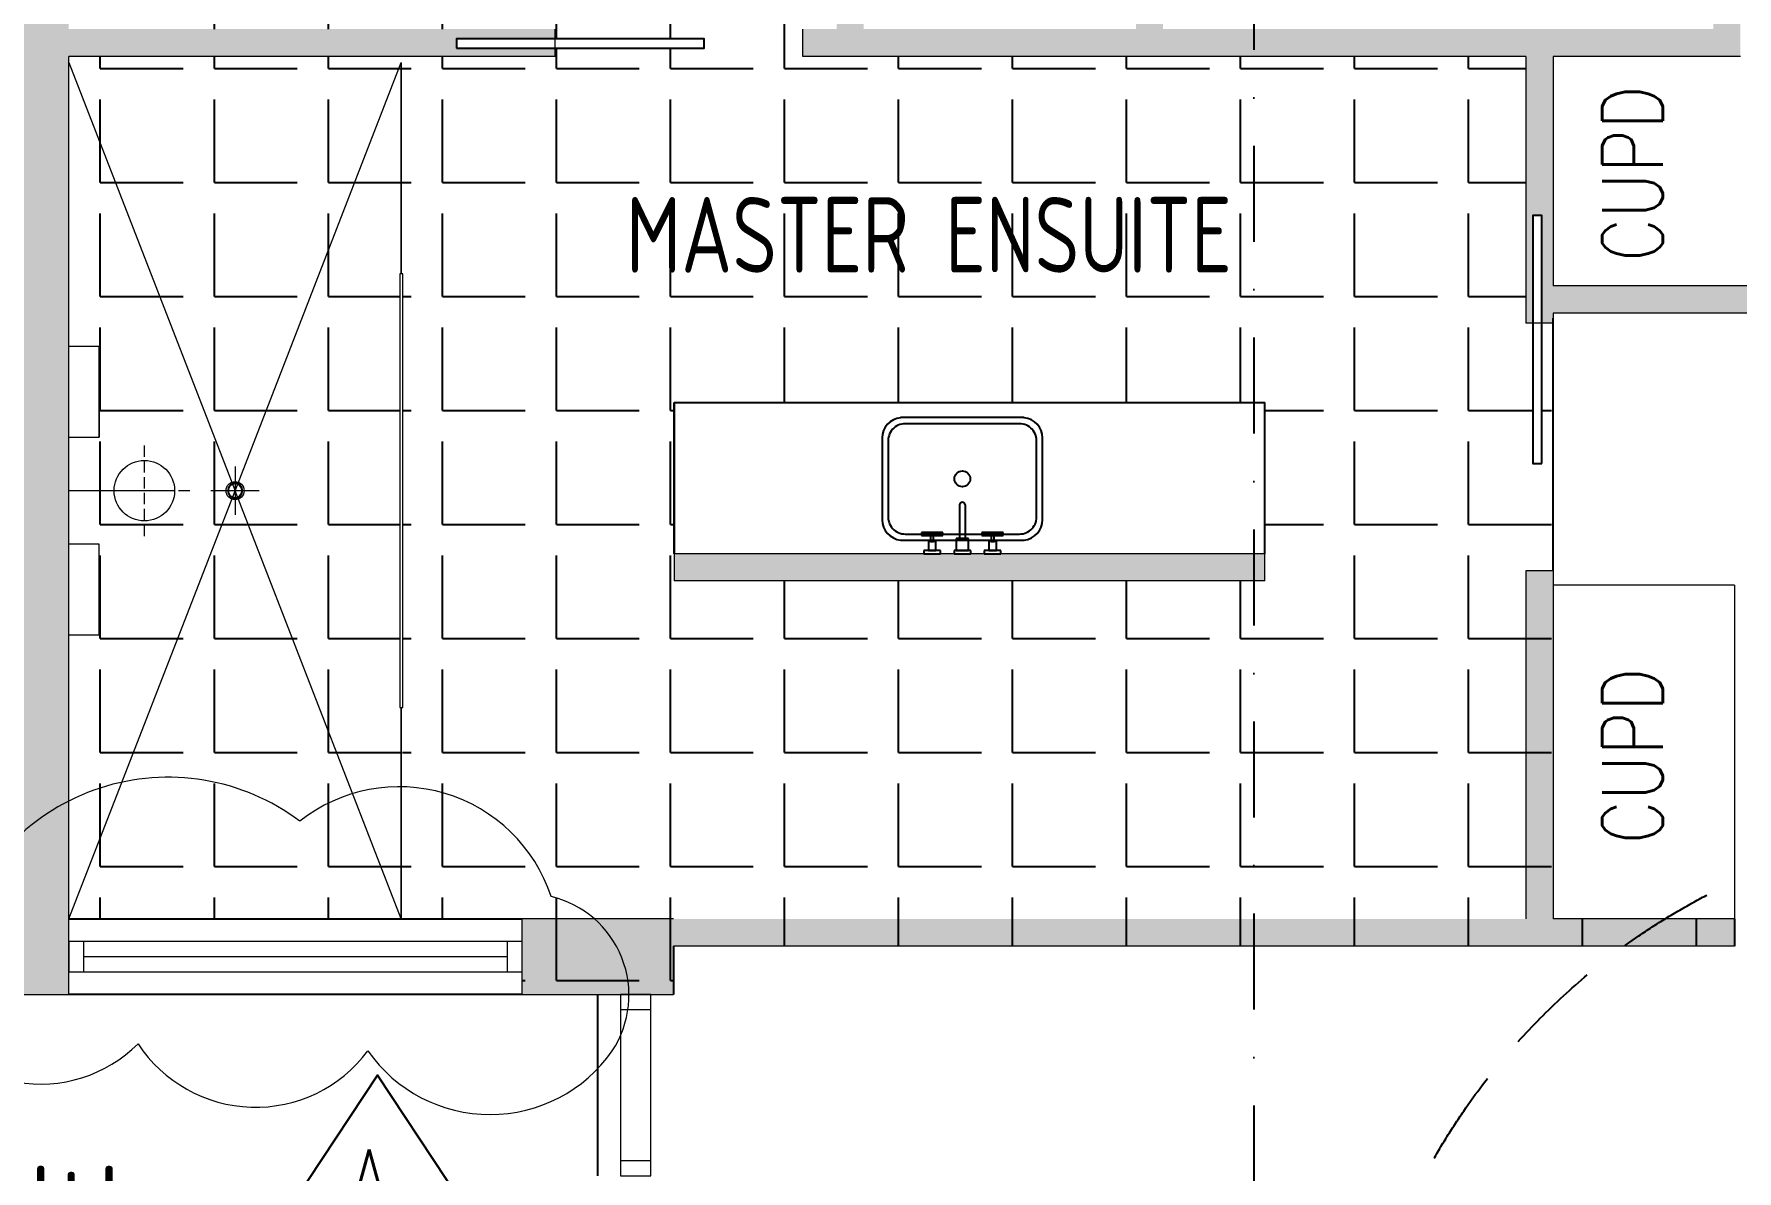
# Model space of a CAD drawing. Header units: millimetres. Extents: x -39027 to 364494, y -35256 to 94895.
# Drawn here: x 201200 to 206834, y -6288 to -2526 of the extents above; entities that cross this region are included whole.
import ezdxf

# ---------------------------------------------------------------- set-up
doc = ezdxf.new("R2010")
doc.units = ezdxf.units.MM
doc.header["$LTSCALE"] = 25
for name, pattern in [('BG_Dash 1_5mm', [2.1, 1.5, -0.6]), ('DASHDOT', [25.4, 12.7, -6.35, 0, -6.35]), ('HIDDEN', [9.525, 6.35, -3.175])]:
    doc.linetypes.add(name, pattern=pattern)
for name, color, linetype, lineweight in [('A-AREA-IDEN', 2, 'Continuous', 5), ('A-FLOR', 1, 'Continuous', 5), ('A-GENM', 13, 'Continuous', 5), ('A-GLAZ', 3, 'Continuous', 5), ('G-ANNO-TEXT', 231, 'Continuous', 5), ('P-SANR-FIXT', 6, 'Continuous', 5), ('P-SANR-FIXT-HDLN', 131, 'BG_Dash 1_5mm', 5), ('REVISION CLOUD', 132, 'Continuous', 5)]:
    doc.layers.add(name, color=color, linetype=linetype, lineweight=lineweight)
for name, color, linetype in [('dla-txt-d-25', 3, 'Continuous'), ('dla-txt-n-35', 2, 'Continuous'), ('Door-25', 3, 'Continuous'), ('Hatch-35', 2, 'Continuous'), ('Joinery-25', 130, 'Continuous'), ('Land-25', 3, 'Continuous'), ('Symbol-5', 1, 'Continuous'), ('Tile-18', 251, 'Continuous'), ('Wall-18', 11, 'Continuous'), ('Wall-35', 2, 'Continuous'), ('WIN-18', 251, 'Continuous')]:
    doc.layers.add(name, color=color, linetype=linetype)
doc.styles.add('DLA-NOTES', font='romans.shx', dxfattribs={"width": 0.8})
doc.styles.add('ISOCPEUR_1', font='isocpeur.ttf', dxfattribs={"width": 0.75, "height": 700})
pattern_1 = [(0, (0, 0), (0, 377.19), [274.32, -102.87]), (90, (0, 0), (-377.19, 2e-14), [274.32, -102.87])]

# ---------------------------------------------------------------- blocks, each defined once
blk = doc.blocks.new('PLUMB_Shower_Base with Setdown _ Waste - SHOWER WASTE-2295753-PROPOSED GROUND FLOOR PLAN')
at = {"layer": 'P-SANR-FIXT'}
for p, q in [((-227.5, 1097.1), (322.5, -320)), ((322.5, -320), (872.5, 1097.1)), ((872.5, 1097.1), (872.5, 397.1)), ((872.5, 397.1), (872.5, 1097.1)), ((322.5, -240), (322.5, -400)), ((322.5, -245), (322.5, -395)), ((-227.5, -1737.1), (322.5, -320)), ((402.5, -320), (242.5, -320)), ((397.5, -320), (247.5, -320)), ((872.5, -1737.1), (322.5, -320)), ((872.5, -1037.1), (872.5, -1737.1)), ((872.5, -1737.1), (872.5, -1037.1))]:
    blk.add_line(p, q, dxfattribs=at)
blk.add_circle((322.5, -320), 30, dxfattribs=at)
for start, end in [(360, 180), (180, 360)]:
    blk.add_arc((322.5, -320), 25, start, end, dxfattribs=at)
blk = doc.blocks.new('GENR_ACC_Shower Screen_Fixed - no door - 2900 high - NO DOOR-2475157-PROPOSED GROUND FLOOR PLAN')
at = {"layer": 'A-GENM', "lineweight": 15}
for p, q in [((1434.2, 5), (0, 5)), ((0, 5), (0, -5)), ((1434.2, -5), (1434.2, 5)), ((0, -5), (1434.2, -5))]:
    blk.add_line(p, q, dxfattribs=at)
blk = doc.blocks.new('WINDOW_shugg_1 panel_top hung - 2350x600-2509871-PROPOSED GROUND FLOOR PLAN')
at = {"layer": 'A-GLAZ'}
for p, q in [((-300, 50), (-300, -50)), ((-250, 50), (-300, 50)), ((-250, -50), (-250, 50)), ((300, 50), (250, 50)), ((250, 50), (250, -50)), ((300, -50), (300, 50)), ((-300, -50), (-250, -50)), ((250, -50), (300, -50))]:
    blk.add_line(p, q, dxfattribs=at)
at = {"layer": 'A-GLAZ', "lineweight": 5}
for p, q in [((250, 50), (-250, 50)), ((-250, -50), (250, -50))]:
    blk.add_line(p, q, dxfattribs=at)
blk = doc.blocks.new('PLUMB_TAP_Shower Rose TYPE A - PLUMB_TAP_Shower Rose TYPE A-1840200-PROPOSED GROUND FLOOR PLAN')
at = {"layer": 'P-SANR-FIXT'}
blk.add_line((0, -350), (0, 0), dxfattribs=at)
blk.add_circle((0, -250), 100, dxfattribs=at)
at = {"layer": 'P-SANR-FIXT-HDLN'}
for p, q in [((-125, 0), (125, 0)), ((0, -400), (0, -100)), ((-150, -250), (150, -250))]:
    blk.add_line(p, q, dxfattribs=at)
blk = doc.blocks.new('GENR_ACC_Shower Shelf - 300 W-2449108-PROPOSED GROUND FLOOR PLAN')
at = {"layer": 'A-GENM'}
for p, q in [((125, 225), (425, 225)), ((125, 225), (125, 125)), ((425, 225), (125, 225)), ((425, 125), (425, 225))]:
    blk.add_line(p, q, dxfattribs=at)
blk = doc.blocks.new('GENR_ACC_Shower Shelf - 300 W-2449109-PROPOSED GROUND FLOOR PLAN')
at = {"layer": 'A-GENM'}
for p, q in [((125, -125), (125, -225)), ((425, -225), (425, -125)), ((125, -225), (425, -225)), ((125, -225), (425, -225))]:
    blk.add_line(p, q, dxfattribs=at)
blk = doc.blocks.new('820-door-cavity')
at = {"layer": 'Door-25'}
blk.add_lwpolyline([(-820, -30), (0, -30), (0, 0), (-820, 0)], close=True, dxfattribs=at)
blk = doc.blocks.new('Revision-Num')
at = {"layer": 'Symbol-5'}
blk.add_lwpolyline([(460.9, -697.7), (0, 0), (-460.9, -697.7)], close=True, dxfattribs=at)
at = {"layer": 'dla-txt-n-35', "style": 'DLA-NOTES', "width": 0.8}
blk.add_text('A', height=350, dxfattribs=at).set_placement((-135.6, -596.1))

msp = doc.modelspace()

# ---------------------------------------------------------------- hatches: boundary and pattern name
at = {"layer": 'Hatch-35'}
h = msp.add_hatch(color=256, dxfattribs=at)
h.dxf.hatch_style = 1
h.paths.add_polyline_path([(201315.5, -2600.1), (202924, -2600.1), (202924, -2572.6), (202597.8, -2572.6), (202597.8, -2542.6), (202924, -2542.6), (202924, -2510.1), (201315.5, -2510.1), (201315.5, -1510.1), (203855.5, -1510.1), (203855.5, -2510.1), (203744, -2510.1), (203744, -2600.1), (205235.5, -2600.1), (205235.5, -2510.1), (204935.5, -2510.1), (204935.5, -2427.5), (204845.5, -2427.5), (204845.5, -2510.1), (203945.5, -2510.1), (203945.5, 470.3), (204093.1, 470.3), (204093.1, 560.3), (203945.5, 560.3), (203945.5, 990.3), (203194.8, 990.3), (203194.8, 900.3), (203855.5, 900.3), (203855.5, 900.3), (203855.5, -379.6), (203855.5, -822.7), (203864.4, -822.7), (203864.4, -1166.7), (203855.5, -1420.1), (201315.5, -1420.1), (201315.5, 900.3), (202374.8, 900.3), (202374.8, 933.9), (201944.1, 933.9), (201944.1, 963.9), (202374.8, 963.9), (202374.8, 990.3), (201315.5, 990.3), (201315.5, 4439.9), (202365.5, 4439.9), (202365.5, 4689.9), (201065.5, 4689.9), (201065.5, -5704.3), (201315.5, -5704.3)])
h = msp.add_hatch(color=256, dxfattribs=at)
h.dxf.hatch_style = 1
h.paths.add_polyline_path([(206845.5, -800.1), (205235.5, -800.1), (205235.5, -890.1), (206755.5, -890.1), (206755.5, -2510.1), (206255.5, -2510.1), (205235.5, -2510.1), (205235.5, -2600.1), (206135.5, -2600.1), (206135.5, -3482.4), (206158.6, -3482.4), (206158.6, -3126.8), (206188.6, -3126.8), (206188.6, -3482.4), (206225.5, -3482.4), (206225.5, -3466.1), (206225.5, -3449.7), (207590.5, -3449.7), (207590.5, -3432.2), (206890.5, -3432.2), (206890.5, -3397.2), (207590.5, -3397.2), (207590.5, -3359.7), (206225.5, -3359.7), (206225.5, -2600.1), (206845.5, -2600.1)])
h.paths.add_polyline_path([(205235.5, -800.1), (204845.5, -800.1), (204845.5, -1707.5), (204873.8, -1707.5), (204873.8, -1404), (204903.8, -1404), (204903.8, -1707.5), (204935.5, -1707.5), (204935.5, -890.1), (205235.5, -890.1)])
h = msp.add_hatch(color=256, dxfattribs=at)
h.dxf.hatch_style = 1
h.paths.add_polyline_path([(205235.5, -4245.6), (203318.4, -4245.6), (203318.4, -4335.6), (205235.5, -4335.6)])
h = msp.add_hatch(color=256, dxfattribs=at)
h.dxf.hatch_style = 1
h.paths.add_polyline_path([(205272.6, -4245.6), (205235.5, -4245.6), (205235.5, -4335.6), (205272.6, -4335.6)])
h = msp.add_hatch(color=256, dxfattribs=at)
h.dxf.hatch_style = 1
h.paths.add_polyline_path([(203315.5, -5544.3), (206825.5, -5544.3), (206825.5, -5454.3), (206225.5, -5454.3), (206225.5, -4302.4), (206135.5, -4302.4), (206135.5, -5454.3), (203315.5, -5454.3), (202815.5, -5454.3), (202815.5, -5704.3), (203315.5, -5704.3)])
at = {"layer": 'Tile-18'}
h = msp.add_hatch(dxfattribs=at)
h.set_pattern_fill('ANGLE', color=256, scale=54)
h.set_pattern_definition(pattern_1)
h.paths.add_polyline_path([(203855.5, 900.3), (203194.8, 900.3), (203194.8, 990.3), (202374.8, 990.3), (202374.8, 963.9), (202764.1, 963.9), (202764.1, 933.9), (202374.8, 933.9), (202374.8, 900.3), (202315.5, 900.3), (202315.5, 200.3), (202320.5, 200.3), (202320.5, -1400.1), (202310.5, -1400.1), (202310.5, -1388.6), (201827.4, -277.4, -0.207954), (201803.5, -277.4), (201315.5, -1400.1), (201315.5, -1420.1), (202575.5, -1420.1), (202575.5, -920.1), (203855.5, -920.1)], flags=17)
h.paths.add_polyline_path([(201715.5, -1150.1), (201815.5, -1150.1), (201815.5, -1050.1, 0.414214)], flags=0)
h.paths.add_polyline_path([(203415.6, 653.9), (203655.1, 653.9, -0.414214), (203670.1, 638.9), (203670.1, 630.3), (203672.2, 594.4), (203686.4, 593.2, -0.389747), (203700.1, 578.3), (203700.1, 555.5, -0.389747), (203686.4, 540.6), (203686.4, 540.6), (203670.1, 539.2), (203670.1, 413.6), (203686.4, 412.2, -0.389747), (203700.1, 397.3), (203700.1, 374.5, -0.389747), (203686.4, 359.6), (203686.4, 359.6), (203672.2, 358.4), (203670.1, 322.5), (203670.1, 313.9, -0.414214), (203655.1, 298.9), (203417.7, 298.9, -1.005414)], flags=0)
h.paths.add_polyline_path([(203673.1, 398.5), (203670.1, 398.5), (203670.1, 399.6), (203673.1, 399.6), (203673.1, 409), (203670.1, 409), (203670.1, 413.4), (203673.1, 413.4), (203673.1, 399.6)], flags=0)
h.paths.add_polyline_path([(203669.9, 543, -0.619706), (203673.1, 541.4), (203673.1, 543)], flags=0)
h.paths.add_polyline_path([(203673.1, 554.3), (203670.1, 554.3), (203670.1, 553.2), (203673.1, 553.2)], flags=0)
h.paths.add_polyline_path([(202310.5, 200.3), (202315.5, 200.3), (202315.5, 900.3), (202165.5, 900.3), (202165.5, 825.3), (201415.5, 825.3), (201415.5, 900.3), (201315.5, 900.3), (201315.5, -1420.1), (202575.5, -1420.1), (202575.5, -920.1), (203855.5, -920.1), (203855.5, 900.3), (203194.8, 900.3), (203194.8, 990.3), (202374.8, 990.3), (202374.8, 963.9), (202764.1, 963.9), (202764.1, 933.9), (202374.8, 933.9), (202374.8, 900.3), (202315.5, 900.3), (202315.5, 200.3), (202320.5, 200.3), (202320.5, -1400.1), (202310.5, -1400.1)], flags=17)
h.paths.add_polyline_path([(201845.5, -249.9, -1), (201785.5, -249.9, -1)], flags=0)
h.paths.add_polyline_path([(201815.5, -227.4, 0.41426), (201793, -249.9), (201815.5, -249.9)], flags=0)
h.paths.add_polyline_path([(201815.5, -274.9, 0.414214), (201840.5, -249.9), (201838, -249.9, -0.414168), (201815.5, -272.4)], flags=0)
h.paths.add_polyline_path([(203855.5, -1510.1), (201515.5, -1510.1), (201515.5, -2510.1), (201905.5, -2510.1), (201905.5, -2435.1), (201755.5, -2435.1), (201755.5, -2415.1), (201925.5, -2415.1), (201925.5, -2510.1), (202924, -2510.1), (202924, -2542.6), (203417.8, -2542.6), (203417.8, -2572.6), (202924, -2572.6), (202924, -2600.1), (201315.5, -2600.1), (201315.5, -2620.1), (201854.6, -4009.2, -0.187255), (201876.3, -4009.2), (202415.5, -2620.1), (202415.5, -3320.1), (202420.5, -3320.1), (202420.5, -4754.3), (202415.5, -5454.3), (202815.5, -5454.3), (203286.3, -5454.3), (203286.3, -4954.3), (206135.5, -4954.3), (206135.5, -4302.4), (206225.5, -4302.4), (206225.5, -3482.4), (206188.6, -3482.4), (206188.6, -3946.8), (206158.6, -3946.8), (206158.6, -3482.4), (206135.5, -3482.4), (206135.5, -2600.1), (203744, -2600.1), (203744, -2510.1), (203855.5, -2510.1)], flags=17)
h.paths.add_polyline_path([(201948.1, -2187.6), (201708.5, -2187.6, -0.414214), (201693.5, -2172.6), (201693.5, -2164), (201691.4, -2128.1), (201677.3, -2126.9, -0.389747), (201663.5, -2112), (201663.5, -2089.3, -0.389747), (201677.3, -2074.3), (201677.3, -2074.3), (201693.5, -2072.9), (201693.5, -1947.3), (201677.3, -1945.9, -0.389747), (201663.5, -1931), (201663.5, -1908.3, -0.389747), (201677.3, -1893.3), (201677.3, -1893.3), (201691.4, -1892.1), (201693.5, -1856.3), (201693.5, -1847.6, -0.414214), (201708.5, -1832.6), (201945.9, -1832.6, -1.005414)], flags=0)
h.paths.add_polyline_path([(201690.5, -2076.7), (201693.7, -2076.7, -0.619706), (201690.5, -2075.1)], flags=0)
h.paths.add_polyline_path([(201690.5, -2088), (201693.5, -2088), (201693.5, -2086.9), (201690.5, -2086.9)], flags=0)
h.paths.add_polyline_path([(201693.5, -1947.1), (201690.5, -1947.1), (201690.5, -1933.3), (201690.5, -1932.2), (201693.5, -1932.2), (201693.5, -1933.3), (201690.5, -1933.3), (201690.5, -1942.7), (201693.5, -1942.7)], flags=0)
h.paths.add_polyline_path([(202410.5, -3320.1), (202420.5, -3320.1), (202420.5, -4754.3), (202415.5, -5454.3), (202815.5, -5454.3), (203286.3, -5454.3), (203286.3, -4954.3), (206135.5, -4954.3), (206135.5, -4302.4), (206225.5, -4302.4), (206225.5, -3482.4), (206188.6, -3482.4), (206188.6, -3946.8), (206158.6, -3946.8), (206158.6, -3482.4), (206135.5, -3482.4), (206135.5, -2600.1), (203744, -2600.1), (203744, -2510.1), (203855.5, -2510.1), (203855.5, -1510.1), (201515.5, -1510.1), (201515.5, -2510.1), (201905.5, -2510.1), (201905.5, -2435.1), (201755.5, -2435.1), (201755.5, -2415.1), (201925.5, -2415.1), (201925.5, -2510.1), (202924, -2510.1), (202924, -2542.6), (203417.8, -2542.6), (203417.8, -2572.6), (202924, -2572.6), (202924, -2600.1), (201315.5, -2600.1), (201315.5, -3560.1), (201415.5, -3560.1), (201415.5, -3860.1), (201315.5, -3860.1), (201315.5, -4037.2), (201465.5, -4037.2, -1), (201665.5, -4037.2, -1), (201465.5, -4037.2), (201415.5, -4037.2), (201315.5, -4037.2), (201315.5, -4214.3), (201415.5, -4214.3), (201415.5, -4514.3), (201315.5, -4514.3), (201315.5, -5454.3), (202415.5, -5454.3), (202415.5, -4754.3), (202410.5, -4754.3)], flags=17)
h.paths.add_polyline_path([(201895.5, -4037.2, -1), (201835.5, -4037.2, -1)], flags=0)
h.paths.add_polyline_path([(201865.5, -4014.7, 0.41426), (201843, -4037.2), (201865.5, -4037.2)], flags=0)
h.paths.add_polyline_path([(201865.5, -4062.2, 0.414214), (201890.5, -4037.2), (201888, -4037.2, -0.414168), (201865.5, -4059.7)], flags=0)
h.paths.add_polyline_path([(202583.4, -459.5), (203627.2, -459.5), (203627.2, 140.5), (202583.4, 140.5)], flags=8)
h.paths.add_polyline_path([(202876.1, -2262.6), (203338.6, -2262.6), (203338.6, -1662.6), (202876.1, -1662.6)], flags=8)
h.paths.add_polyline_path([(203123.3, -4065.8), (205198.3, -4065.8), (205198.3, -3465.8), (203123.3, -3465.8)], flags=8)
h = msp.add_hatch(dxfattribs=at)
h.set_pattern_fill('ANGLE', color=256, scale=54)
h.set_pattern_definition(pattern_1)
h.paths.add_polyline_path([(202415.5, -2620.1), (202415.5, -3320.1), (202420.5, -3320.1), (202420.5, -4754.3), (202415.5, -5454.3), (202815.5, -5454.3), (202815.5, -5704.3), (203315.5, -5704.3), (203315.5, -5544.3), (205235.5, -5544.3), (205235.5, -4335.6), (203318.4, -4335.6), (203318.4, -4245.6), (203318.4, -3745.6), (205235.5, -3745.6), (205235.5, -2600.1), (203744, -2600.1), (203744, -2510.1), (203855.5, -2510.1), (203855.5, -1510.1), (201515.5, -1510.1), (201515.5, -2510.1), (201905.5, -2510.1), (201905.5, -2435.1), (201755.5, -2435.1), (201755.5, -2415.1), (201925.5, -2415.1), (201925.5, -2510.1), (202924, -2510.1), (202924, -2542.6), (203417.8, -2542.6), (203417.8, -2572.6), (202924, -2572.6), (202924, -2600.1), (201315.5, -2600.1), (201315.5, -2620.1), (201854.6, -4009.2, -0.187255), (201876.3, -4009.2)])
h.paths.add_polyline_path([(201948.1, -2187.6), (201708.5, -2187.6, -0.414214), (201693.5, -2172.6), (201693.5, -2164), (201691.4, -2128.1), (201677.3, -2126.9, -0.389747), (201663.5, -2112), (201663.5, -2089.3, -0.389747), (201677.3, -2074.3), (201677.3, -2074.3), (201693.5, -2072.9), (201693.5, -1947.3), (201677.3, -1945.9, -0.389747), (201663.5, -1931), (201663.5, -1908.3, -0.389747), (201677.3, -1893.3), (201677.3, -1893.3), (201691.4, -1892.1), (201693.5, -1856.3), (201693.5, -1847.6, -0.414214), (201708.5, -1832.6), (201950, -1832.6, -0.994032)], flags=16)
h.paths.add_polyline_path([(201690.5, -2077.5), (201693.5, -2077.5), (201693.5, -2076.7), (201690.5, -2076.7)], flags=0)
h.paths.add_polyline_path([(201690.5, -2088), (201693.5, -2088), (201693.5, -2086.9), (201690.5, -2086.9)], flags=0)
h.paths.add_polyline_path([(201690.5, -1943.5), (201690.5, -1933.3), (201690.5, -1932.2), (201693.5, -1932.2), (201693.5, -1933.3), (201690.5, -1933.3), (201690.5, -1942.7), (201693.5, -1942.7), (201693.5, -1943.5), (201690.5, -1943.5), (201690.5, -1947.1), (201692.5, -1947.1, -0.414214), (201690.5, -1945.1)], flags=0)
h.paths.add_polyline_path([(202876.1, -2262.6), (203338.6, -2262.6), (203338.6, -1662.6), (202876.1, -1662.6)], flags=24)
h.paths.add_polyline_path([(203123.3, -3478.1), (205198.3, -3478.1), (205198.3, -2878.1), (203123.3, -2878.1)], flags=24)
h = msp.add_hatch(dxfattribs=at)
h.set_pattern_fill('ANGLE', color=256, scale=54)
h.set_pattern_definition(pattern_1)
h.paths.add_polyline_path([(206158.6, -3482.4), (206135.5, -3482.4), (206135.5, -2600.1), (205235.5, -2600.1), (205235.5, -3745.6), (205272.6, -3745.6), (205272.6, -4245.6), (205272.6, -4335.6), (205235.5, -4335.6), (205235.5, -5544.3), (206825.5, -5544.3), (206825.5, -5454.3), (206225.5, -5454.3), (206225.5, -4302.4), (206225.5, -3482.4), (206188.6, -3482.4), (206188.6, -3946.8), (206158.6, -3946.8)])

# ---------------------------------------------------------------- linework, layer by layer
at = {"layer": 'A-FLOR'}
for start, end in [(90, 270), (270, 90)]:
    msp.add_arc((201865.5, -4037.2), 22.5, start, end, dxfattribs=at)
at = {"layer": 'A-GLAZ'}
for p, q in [((201315.5, -5529.3), (201315.5, -5629.3)), ((201365.5, -5529.3), (201315.5, -5529.3)), ((201365.5, -5629.3), (201365.5, -5529.3)), ((202815.5, -5529.3), (202765.5, -5529.3)), ((202765.5, -5529.3), (202765.5, -5629.3)), ((202815.5, -5629.3), (202815.5, -5529.3)), ((201315.5, -5629.3), (201365.5, -5629.3)), ((202765.5, -5629.3), (202815.5, -5629.3))]:
    msp.add_line(p, q, dxfattribs=at)
at = {"layer": 'A-GLAZ', "lineweight": 5}
for p, q in [((202765.5, -5529.3), (201365.5, -5529.3)), ((202765.5, -5579.3), (201365.5, -5579.3)), ((201365.5, -5629.3), (202765.5, -5629.3))]:
    msp.add_line(p, q, dxfattribs=at)
at = {"layer": 'Joinery-25'}
for p, q in [((203318.4, -3745.6), (203318.4, -4245.6)), ((203318.4, -4245.6), (203318.4, -3745.6)), ((203318.4, -3745.6), (205272.6, -3745.6)), ((205272.6, -4245.6), (205272.6, -3745.6)), ((204475.7, -3795.6), (204067.2, -3795.6)), ((204460.4, -3815.6), (204082.5, -3815.6)), ((204006.5, -3862.7), (204006.5, -4133.6)), ((204026.5, -3877.6), (204026.5, -4118.7)), ((204516.5, -4118.7), (204516.5, -3877.6)), ((204536.5, -4133.6), (204536.5, -3862.7)), ((204261.8, -4083.1), (204261.5, -4085.6)), ((204261.5, -4085.6), (204261.5, -4195.6)), ((204262.8, -4080.6), (204261.8, -4083.1)), ((204264.4, -4078.6), (204262.8, -4080.6)), ((204266.5, -4077), (204264.4, -4078.6)), ((204268.9, -4076), (204266.5, -4077)), ((204271.5, -4075.6), (204268.9, -4076)), ((204274, -4076), (204271.5, -4075.6)), ((204276.5, -4077), (204274, -4076)), ((204278.5, -4078.6), (204276.5, -4077)), ((204280.1, -4080.6), (204278.5, -4078.6)), ((204281.1, -4083.1), (204280.1, -4080.6)), ((204281.5, -4085.6), (204281.1, -4083.1)), ((204281.5, -4195.6), (204281.5, -4085.6)), ((204067.2, -4200.6), (204475.7, -4200.6)), ((204082.5, -4180.6), (204460.4, -4180.6)), ((204171.5, -4175.6), (204136.4, -4175.6)), ((204136.4, -4175.6), (204136.4, -4175.7)), ((204136.4, -4175.7), (204136.4, -4175.9)), ((204136.4, -4175.9), (204136.4, -4176.3)), ((204136.4, -4176.3), (204136.4, -4176.8)), ((204136.4, -4176.8), (204136.4, -4177.4)), ((204136.4, -4177.4), (204136.4, -4178.1)), ((204136.4, -4178.1), (204136.4, -4178.9)), ((204136.4, -4178.9), (204136.4, -4179.8)), ((204136.4, -4179.8), (204136.4, -4180.6)), ((204136.4, -4180.6), (204136.4, -4181.5)), ((204136.4, -4181.5), (204136.4, -4182.4)), ((204136.4, -4182.4), (204136.4, -4183.1)), ((204136.4, -4183.1), (204136.4, -4183.9)), ((204136.4, -4183.9), (204136.4, -4184.5)), ((204136.4, -4184.5), (204136.4, -4185)), ((204136.4, -4185), (204136.4, -4185.3)), ((204136.4, -4185.3), (204136.4, -4185.6)), ((204136.4, -4185.6), (204136.4, -4185.6)), ((204136.4, -4185.6), (204166.5, -4185.6)), ((204159.1, -4205.6), (204159, -4205.6)), ((204159, -4205.6), (204159, -4235.6)), ((204159.7, -4205.6), (204159.1, -4205.6)), ((204160.6, -4205.6), (204159.7, -4205.6)), ((204161.9, -4205.6), (204160.6, -4205.6)), ((204163.4, -4205.6), (204161.9, -4205.6)), ((204165.2, -4205.6), (204163.4, -4205.6)), ((204167.2, -4205.6), (204165.2, -4205.6)), ((204166.8, -4178.9), (204166.5, -4179.8)), ((204166.5, -4179.8), (204166.8, -4178.9)), ((204166.5, -4179.8), (204166.5, -4180.6)), ((204166.5, -4180.6), (204166.5, -4179.8)), ((204166.5, -4180.6), (204166.5, -4181.5)), ((204166.5, -4181.5), (204166.5, -4180.6)), ((204166.5, -4181.5), (204166.8, -4182.4)), ((204166.8, -4182.4), (204166.5, -4181.5)), ((204166.5, -4185.6), (204167.9, -4184.2)), ((204167.9, -4184.2), (204166.5, -4185.6)), ((204166.5, -4185.6), (204166.5, -4205.6)), ((204166.5, -4205.6), (204167.2, -4205.6)), ((204167.1, -4178.1), (204166.8, -4178.9)), ((204166.8, -4178.9), (204167.1, -4178.1)), ((204166.8, -4182.4), (204167.1, -4183.1)), ((204167.1, -4183.1), (204166.8, -4182.4)), ((204167.6, -4177.4), (204167.1, -4178.1)), ((204167.1, -4178.1), (204167.6, -4177.4)), ((204167.1, -4183.1), (204167.6, -4183.9)), ((204167.6, -4183.9), (204167.1, -4183.1)), ((204169.3, -4205.6), (204167.2, -4205.6)), ((204167.2, -4205.6), (204169.3, -4205.6)), ((204168.2, -4176.8), (204167.6, -4177.4)), ((204167.6, -4177.4), (204168.2, -4176.8)), ((204167.6, -4183.9), (204168.2, -4184.5)), ((204167.9, -4184.2), (204167.6, -4183.9)), ((204168.2, -4184.5), (204167.9, -4184.2)), ((204169, -4176.3), (204168.2, -4176.8)), ((204168.2, -4176.8), (204169, -4176.3)), ((204168.2, -4184.5), (204169, -4185)), ((204169, -4185), (204168.2, -4184.5)), ((204169.7, -4175.9), (204169, -4176.3)), ((204169, -4176.3), (204169.7, -4175.9)), ((204169, -4185), (204169.7, -4185.3)), ((204169.7, -4185.3), (204169, -4185)), ((204171.5, -4205.6), (204169.3, -4205.6)), ((204169.3, -4205.6), (204171.5, -4205.6)), ((204170.6, -4175.7), (204169.7, -4175.9)), ((204169.7, -4175.9), (204170.6, -4175.7)), ((204169.7, -4185.3), (204170.6, -4185.6)), ((204170.6, -4185.6), (204169.7, -4185.3)), ((204171.5, -4175.6), (204170.6, -4175.7)), ((204170.6, -4175.7), (204171.5, -4175.6)), ((204170.6, -4185.6), (204171.5, -4185.6)), ((204171.5, -4185.6), (204170.6, -4185.6)), ((204172.3, -4175.7), (204171.5, -4175.6)), ((204206.4, -4175.6), (204171.5, -4175.6)), ((204171.5, -4175.6), (204172.3, -4175.7)), ((204171.5, -4185.6), (204172.3, -4185.6)), ((204172.3, -4185.6), (204171.5, -4185.6)), ((204173.6, -4205.6), (204171.5, -4205.6)), ((204171.5, -4205.6), (204173.6, -4205.6)), ((204173.2, -4175.9), (204172.3, -4175.7)), ((204172.3, -4175.7), (204173.2, -4175.9)), ((204172.3, -4185.6), (204173.2, -4185.3)), ((204173.2, -4185.3), (204172.3, -4185.6)), ((204174, -4176.3), (204173.2, -4175.9)), ((204173.2, -4175.9), (204174, -4176.3)), ((204173.2, -4185.3), (204174, -4185)), ((204174, -4185), (204173.2, -4185.3)), ((204175.7, -4205.6), (204173.6, -4205.6)), ((204173.6, -4205.6), (204175.7, -4205.6)), ((204174.7, -4176.8), (204174, -4176.3)), ((204174, -4176.3), (204174.7, -4176.8)), ((204174, -4185), (204174.7, -4184.5)), ((204174.7, -4184.5), (204174, -4185)), ((204175.3, -4177.4), (204174.7, -4176.8)), ((204174.7, -4176.8), (204175.3, -4177.4)), ((204174.7, -4184.5), (204175.3, -4183.9)), ((204175, -4184.2), (204174.7, -4184.5)), ((204175.3, -4183.9), (204175, -4184.2)), ((204175, -4184.2), (204176.5, -4185.6)), ((204176.5, -4185.6), (204175, -4184.2)), ((204175.8, -4178.1), (204175.3, -4177.4)), ((204175.3, -4177.4), (204175.8, -4178.1)), ((204175.3, -4183.9), (204175.8, -4183.1)), ((204175.8, -4183.1), (204175.3, -4183.9)), ((204177.7, -4205.6), (204175.7, -4205.6)), ((204175.7, -4205.6), (204176.5, -4205.6)), ((204176.2, -4178.9), (204175.8, -4178.1)), ((204175.8, -4178.1), (204176.2, -4178.9)), ((204175.8, -4183.1), (204176.2, -4182.4)), ((204176.2, -4182.4), (204175.8, -4183.1)), ((204176.4, -4179.8), (204176.2, -4178.9)), ((204176.2, -4178.9), (204176.4, -4179.8)), ((204176.2, -4182.4), (204176.4, -4181.5)), ((204176.4, -4181.5), (204176.2, -4182.4)), ((204176.5, -4180.6), (204176.4, -4179.8)), ((204176.4, -4179.8), (204176.5, -4180.6)), ((204176.4, -4181.5), (204176.5, -4180.6)), ((204176.5, -4180.6), (204176.4, -4181.5)), ((204176.5, -4185.6), (204206.4, -4185.6)), ((204176.5, -4205.6), (204176.5, -4185.6)), ((204179.5, -4205.6), (204177.7, -4205.6)), ((204181, -4205.6), (204179.5, -4205.6)), ((204182.3, -4205.6), (204181, -4205.6)), ((204183.2, -4205.6), (204182.3, -4205.6)), ((204183.8, -4205.6), (204183.2, -4205.6)), ((204184, -4205.6), (204183.8, -4205.6)), ((204184, -4235.6), (204184, -4205.6)), ((204206.4, -4175.7), (204206.4, -4175.6)), ((204206.4, -4175.9), (204206.4, -4175.7)), ((204206.4, -4176.3), (204206.4, -4175.9)), ((204206.4, -4176.8), (204206.4, -4176.3)), ((204206.4, -4177.4), (204206.4, -4176.8)), ((204206.4, -4178.1), (204206.4, -4177.4)), ((204206.4, -4178.9), (204206.4, -4178.1)), ((204206.4, -4179.8), (204206.4, -4178.9)), ((204206.4, -4180.6), (204206.4, -4179.8)), ((204206.4, -4181.5), (204206.4, -4180.6)), ((204206.4, -4182.4), (204206.4, -4181.5)), ((204206.4, -4183.1), (204206.4, -4182.4)), ((204206.4, -4183.9), (204206.4, -4183.1)), ((204206.4, -4184.5), (204206.4, -4183.9)), ((204206.4, -4185), (204206.4, -4184.5)), ((204206.4, -4185.3), (204206.4, -4185)), ((204206.4, -4185.6), (204206.4, -4185.3)), ((204206.4, -4185.6), (204206.4, -4185.6)), ((204251.8, -4195.6), (204251.5, -4195.6)), ((204251.5, -4195.6), (204251.5, -4235.6)), ((204252.7, -4195.6), (204251.8, -4195.6)), ((204254.1, -4195.6), (204252.7, -4195.6)), ((204256.1, -4195.6), (204254.1, -4195.6)), ((204258.6, -4195.6), (204256.1, -4195.6)), ((204261.5, -4195.6), (204258.6, -4195.6)), ((204261.5, -4195.6), (204264.6, -4195.6)), ((204264.6, -4195.6), (204261.5, -4195.6)), ((204264.6, -4195.6), (204268, -4195.6)), ((204268, -4195.6), (204264.6, -4195.6)), ((204268, -4195.6), (204271.5, -4195.6)), ((204271.5, -4195.6), (204268, -4195.6)), ((204271.5, -4195.6), (204274.9, -4195.6)), ((204274.9, -4195.6), (204271.5, -4195.6)), ((204274.9, -4195.6), (204278.3, -4195.6)), ((204278.3, -4195.6), (204274.9, -4195.6)), ((204278.3, -4195.6), (204281.5, -4195.6)), ((204281.5, -4195.6), (204278.3, -4195.6)), ((204284.3, -4195.6), (204281.5, -4195.6)), ((204286.8, -4195.6), (204284.3, -4195.6)), ((204288.8, -4195.6), (204286.8, -4195.6)), ((204290.3, -4195.6), (204288.8, -4195.6)), ((204291.2, -4195.6), (204290.3, -4195.6)), ((204291.5, -4195.6), (204291.2, -4195.6)), ((204291.5, -4235.6), (204291.5, -4195.6)), ((204371.5, -4175.6), (204336.4, -4175.6)), ((204336.4, -4175.6), (204336.4, -4175.7)), ((204336.4, -4175.7), (204336.4, -4175.9)), ((204336.4, -4175.9), (204336.4, -4176.3)), ((204336.4, -4176.3), (204336.4, -4176.8)), ((204336.4, -4176.8), (204336.4, -4177.4)), ((204336.4, -4177.4), (204336.4, -4178.1)), ((204336.4, -4178.1), (204336.4, -4178.9)), ((204336.4, -4178.9), (204336.4, -4179.8)), ((204336.4, -4179.8), (204336.4, -4180.6)), ((204336.4, -4180.6), (204336.4, -4181.5)), ((204336.4, -4181.5), (204336.4, -4182.4)), ((204336.4, -4182.4), (204336.4, -4183.1)), ((204336.4, -4183.1), (204336.4, -4183.9)), ((204336.4, -4183.9), (204336.4, -4184.5)), ((204336.4, -4184.5), (204336.4, -4185)), ((204336.4, -4185), (204336.4, -4185.3)), ((204336.4, -4185.3), (204336.4, -4185.6)), ((204336.4, -4185.6), (204366.5, -4185.6)), ((204336.4, -4185.6), (204336.4, -4185.6)), ((204359, -4205.6), (204359, -4235.6)), ((204359.1, -4205.6), (204359, -4205.6)), ((204359.7, -4205.6), (204359.1, -4205.6)), ((204360.6, -4205.6), (204359.7, -4205.6)), ((204361.9, -4205.6), (204360.6, -4205.6)), ((204363.4, -4205.6), (204361.9, -4205.6)), ((204365.2, -4205.6), (204363.4, -4205.6)), ((204366.5, -4205.6), (204365.2, -4205.6)), ((204366.8, -4178.9), (204366.5, -4179.8)), ((204366.5, -4179.8), (204366.8, -4178.9)), ((204366.5, -4179.8), (204366.5, -4180.6)), ((204366.5, -4180.6), (204366.5, -4179.8)), ((204366.5, -4180.6), (204366.5, -4181.5)), ((204366.5, -4181.5), (204366.5, -4180.6)), ((204366.5, -4181.5), (204366.8, -4182.4)), ((204366.8, -4182.4), (204366.5, -4181.5)), ((204367.9, -4184.2), (204366.5, -4185.6)), ((204366.5, -4185.6), (204367.9, -4184.2)), ((204366.5, -4185.6), (204366.5, -4205.6)), ((204366.8, -4205.6), (204366.5, -4205.6)), ((204366.5, -4205.6), (204366.5, -4205.6)), ((204366.5, -4205.6), (204366.5, -4205.6)), ((204366.5, -4205.6), (204366.8, -4205.6)), ((204367.1, -4178.1), (204366.8, -4178.9)), ((204366.8, -4178.9), (204367.1, -4178.1)), ((204366.8, -4182.4), (204367.1, -4183.1)), ((204367.1, -4183.1), (204366.8, -4182.4)), ((204367.1, -4205.6), (204366.8, -4205.6)), ((204366.8, -4205.6), (204367.1, -4205.6)), ((204367.6, -4177.4), (204367.1, -4178.1)), ((204367.1, -4178.1), (204367.6, -4177.4)), ((204367.1, -4183.1), (204367.6, -4183.9)), ((204367.6, -4183.9), (204367.1, -4183.1)), ((204367.6, -4205.6), (204367.1, -4205.6)), ((204367.1, -4205.6), (204367.6, -4205.6)), ((204368.2, -4176.8), (204367.6, -4177.4)), ((204367.6, -4177.4), (204368.2, -4176.8)), ((204367.6, -4183.9), (204367.9, -4184.2)), ((204367.9, -4184.2), (204367.6, -4183.9)), ((204368.2, -4205.6), (204367.6, -4205.6)), ((204367.6, -4205.6), (204368.2, -4205.6)), ((204367.9, -4184.2), (204368.2, -4184.5)), ((204368.2, -4184.5), (204367.9, -4184.2)), ((204369, -4176.3), (204368.2, -4176.8)), ((204368.2, -4176.8), (204369, -4176.3)), ((204368.2, -4184.5), (204369, -4185)), ((204369, -4185), (204368.2, -4184.5)), ((204369, -4205.6), (204368.2, -4205.6)), ((204368.2, -4205.6), (204369, -4205.6)), ((204369.7, -4175.9), (204369, -4176.3)), ((204369, -4176.3), (204369.7, -4175.9)), ((204369, -4185), (204369.7, -4185.3)), ((204369.7, -4185.3), (204369, -4185)), ((204369.7, -4205.6), (204369, -4205.6)), ((204369, -4205.6), (204369.7, -4205.6)), ((204370.6, -4175.7), (204369.7, -4175.9)), ((204369.7, -4175.9), (204370.6, -4175.7)), ((204369.7, -4185.3), (204370.6, -4185.6)), ((204370.6, -4185.6), (204369.7, -4185.3)), ((204370.6, -4205.6), (204369.7, -4205.6)), ((204369.7, -4205.6), (204370.6, -4205.6)), ((204371.5, -4175.6), (204370.6, -4175.7)), ((204370.6, -4175.7), (204371.5, -4175.6)), ((204370.6, -4185.6), (204371.5, -4185.6)), ((204371.5, -4185.6), (204370.6, -4185.6)), ((204371.5, -4205.6), (204370.6, -4205.6)), ((204370.6, -4205.6), (204371.5, -4205.6)), ((204372.3, -4175.7), (204371.5, -4175.6)), ((204371.5, -4175.6), (204372.3, -4175.7)), ((204406.4, -4175.6), (204371.5, -4175.6)), ((204371.5, -4185.6), (204372.3, -4185.6)), ((204372.3, -4185.6), (204371.5, -4185.6)), ((204372.3, -4205.6), (204371.5, -4205.6)), ((204371.5, -4205.6), (204372.3, -4205.6)), ((204373.2, -4175.9), (204372.3, -4175.7)), ((204372.3, -4175.7), (204373.2, -4175.9)), ((204372.3, -4185.6), (204373.2, -4185.3)), ((204373.2, -4185.3), (204372.3, -4185.6)), ((204373.2, -4205.6), (204372.3, -4205.6)), ((204372.3, -4205.6), (204373.2, -4205.6)), ((204374, -4176.3), (204373.2, -4175.9)), ((204373.2, -4175.9), (204374, -4176.3)), ((204373.2, -4185.3), (204374, -4185)), ((204374, -4185), (204373.2, -4185.3)), ((204374, -4205.6), (204373.2, -4205.6)), ((204373.2, -4205.6), (204374, -4205.6)), ((204374.7, -4176.8), (204374, -4176.3)), ((204374, -4176.3), (204374.7, -4176.8)), ((204374, -4185), (204374.7, -4184.5)), ((204374.7, -4184.5), (204374, -4185)), ((204374.7, -4205.6), (204374, -4205.6)), ((204374, -4205.6), (204374.7, -4205.6)), ((204375.3, -4177.4), (204374.7, -4176.8)), ((204374.7, -4176.8), (204375.3, -4177.4)), ((204374.7, -4184.5), (204375, -4184.2)), ((204375, -4184.2), (204374.7, -4184.5)), ((204375.3, -4205.6), (204374.7, -4205.6)), ((204374.7, -4205.6), (204375.3, -4205.6)), ((204375, -4184.2), (204375.3, -4183.9)), ((204375.3, -4183.9), (204375, -4184.2)), ((204375, -4184.2), (204376.5, -4185.6)), ((204376.5, -4185.6), (204375, -4184.2)), ((204375.8, -4178.1), (204375.3, -4177.4)), ((204375.3, -4177.4), (204375.8, -4178.1)), ((204375.3, -4183.9), (204375.8, -4183.1)), ((204375.8, -4183.1), (204375.3, -4183.9)), ((204375.8, -4205.6), (204375.3, -4205.6)), ((204375.3, -4205.6), (204375.8, -4205.6)), ((204376.2, -4178.9), (204375.8, -4178.1)), ((204375.8, -4178.1), (204376.2, -4178.9)), ((204375.8, -4183.1), (204376.2, -4182.4)), ((204376.2, -4182.4), (204375.8, -4183.1)), ((204376.2, -4205.6), (204375.8, -4205.6)), ((204375.8, -4205.6), (204376.2, -4205.6)), ((204376.4, -4179.8), (204376.2, -4178.9)), ((204376.2, -4178.9), (204376.4, -4179.8)), ((204376.2, -4182.4), (204376.4, -4181.5)), ((204376.4, -4181.5), (204376.2, -4182.4)), ((204376.4, -4205.6), (204376.2, -4205.6)), ((204376.2, -4205.6), (204376.4, -4205.6)), ((204376.5, -4180.6), (204376.4, -4179.8)), ((204376.4, -4179.8), (204376.5, -4180.6)), ((204376.4, -4181.5), (204376.5, -4180.6)), ((204376.5, -4180.6), (204376.4, -4181.5)), ((204376.5, -4205.6), (204376.4, -4205.6)), ((204376.4, -4205.6), (204376.5, -4205.6)), ((204376.5, -4185.6), (204406.4, -4185.6)), ((204376.5, -4205.6), (204376.5, -4185.6)), ((204377.7, -4205.6), (204376.5, -4205.6)), ((204379.5, -4205.6), (204377.7, -4205.6)), ((204381, -4205.6), (204379.5, -4205.6)), ((204382.3, -4205.6), (204381, -4205.6)), ((204383.2, -4205.6), (204382.3, -4205.6)), ((204383.8, -4205.6), (204383.2, -4205.6)), ((204384, -4205.6), (204383.8, -4205.6)), ((204384, -4235.6), (204384, -4205.6)), ((204406.4, -4175.7), (204406.4, -4175.6)), ((204406.4, -4175.9), (204406.4, -4175.7)), ((204406.4, -4176.3), (204406.4, -4175.9)), ((204406.4, -4176.8), (204406.4, -4176.3)), ((204406.4, -4177.4), (204406.4, -4176.8)), ((204406.4, -4178.1), (204406.4, -4177.4)), ((204406.4, -4178.9), (204406.4, -4178.1)), ((204406.4, -4179.8), (204406.4, -4178.9)), ((204406.4, -4180.6), (204406.4, -4179.8)), ((204406.4, -4181.5), (204406.4, -4180.6)), ((204406.4, -4182.4), (204406.4, -4181.5)), ((204406.4, -4183.1), (204406.4, -4182.4)), ((204406.4, -4183.9), (204406.4, -4183.1)), ((204406.4, -4184.5), (204406.4, -4183.9)), ((204406.4, -4185), (204406.4, -4184.5)), ((204406.4, -4185.3), (204406.4, -4185)), ((204406.4, -4185.6), (204406.4, -4185.3)), ((204406.4, -4185.6), (204406.4, -4185.6)), ((204144.4, -4235.6), (204144, -4235.6)), ((204144, -4235.6), (204144, -4245.6)), ((204144, -4245.6), (204144.4, -4245.6)), ((204145.6, -4235.6), (204144.4, -4235.6)), ((204144.4, -4245.6), (204145.6, -4245.6)), ((204147.6, -4235.6), (204145.6, -4235.6)), ((204145.6, -4245.6), (204147.6, -4245.6)), ((204150.4, -4235.6), (204147.6, -4235.6)), ((204147.6, -4245.6), (204150.4, -4245.6)), ((204153.8, -4235.6), (204150.4, -4235.6)), ((204150.4, -4245.6), (204153.8, -4245.6)), ((204157.7, -4235.6), (204153.8, -4235.6)), ((204153.8, -4245.6), (204157.7, -4245.6)), ((204162.1, -4235.6), (204157.7, -4235.6)), ((204157.7, -4245.6), (204162.1, -4245.6)), ((204159, -4235.6), (204162.1, -4235.6)), ((204162.1, -4235.6), (204166.7, -4235.6)), ((204166.7, -4235.6), (204162.1, -4235.6)), ((204162.1, -4245.6), (204166.7, -4245.6)), ((204166.7, -4235.6), (204171.5, -4235.6)), ((204171.5, -4235.6), (204166.7, -4235.6)), ((204166.7, -4245.6), (204171.5, -4245.6)), ((204171.5, -4235.6), (204176.2, -4235.6)), ((204176.2, -4235.6), (204171.5, -4235.6)), ((204171.5, -4245.6), (204176.2, -4245.6)), ((204176.2, -4235.6), (204180.9, -4235.6)), ((204180.9, -4235.6), (204176.2, -4235.6)), ((204176.2, -4245.6), (204180.9, -4245.6)), ((204180.9, -4235.6), (204184, -4235.6)), ((204185.2, -4235.6), (204180.9, -4235.6)), ((204180.9, -4245.6), (204185.2, -4245.6)), ((204189.1, -4235.6), (204185.2, -4235.6)), ((204185.2, -4245.6), (204189.1, -4245.6)), ((204192.5, -4235.6), (204189.1, -4235.6)), ((204189.1, -4245.6), (204192.5, -4245.6)), ((204195.3, -4235.6), (204192.5, -4235.6)), ((204192.5, -4245.6), (204195.3, -4245.6)), ((204197.3, -4235.6), (204195.3, -4235.6)), ((204195.3, -4245.6), (204197.3, -4245.6)), ((204198.5, -4235.6), (204197.3, -4235.6)), ((204197.3, -4245.6), (204198.5, -4245.6)), ((204199, -4235.6), (204198.5, -4235.6)), ((204198.5, -4245.6), (204199, -4245.6)), ((204199, -4245.6), (204199, -4235.6)), ((204244.4, -4235.6), (204244, -4235.6)), ((204244, -4235.6), (204244, -4245.6)), ((204244, -4245.6), (204244.4, -4245.6)), ((204245.6, -4235.6), (204244.4, -4235.6)), ((204244.4, -4245.6), (204245.6, -4245.6)), ((204247.6, -4235.6), (204245.6, -4235.6)), ((204245.6, -4245.6), (204247.6, -4245.6)), ((204250.4, -4235.6), (204247.6, -4235.6)), ((204247.6, -4245.6), (204250.4, -4245.6)), ((204253.8, -4235.6), (204250.4, -4235.6)), ((204250.4, -4245.6), (204253.8, -4245.6)), ((204251.5, -4235.6), (204253.8, -4235.6)), ((204253.8, -4235.6), (204257.7, -4235.6)), ((204257.7, -4235.6), (204253.8, -4235.6)), ((204253.8, -4245.6), (204257.7, -4245.6)), ((204257.7, -4235.6), (204262.1, -4235.6)), ((204262.1, -4235.6), (204257.7, -4235.6)), ((204257.7, -4245.6), (204262.1, -4245.6)), ((204262.1, -4235.6), (204266.7, -4235.6)), ((204266.7, -4235.6), (204262.1, -4235.6)), ((204262.1, -4245.6), (204266.7, -4245.6)), ((204266.7, -4235.6), (204271.5, -4235.6)), ((204271.5, -4235.6), (204266.7, -4235.6)), ((204266.7, -4245.6), (204271.5, -4245.6)), ((204271.5, -4235.6), (204276.2, -4235.6)), ((204276.2, -4235.6), (204271.5, -4235.6)), ((204271.5, -4245.6), (204276.2, -4245.6)), ((204276.2, -4235.6), (204280.9, -4235.6)), ((204280.9, -4235.6), (204276.2, -4235.6)), ((204276.2, -4245.6), (204280.9, -4245.6)), ((204280.9, -4235.6), (204285.2, -4235.6)), ((204285.2, -4235.6), (204280.9, -4235.6)), ((204280.9, -4245.6), (204285.2, -4245.6)), ((204285.2, -4235.6), (204289.1, -4235.6)), ((204289.1, -4235.6), (204285.2, -4235.6)), ((204285.2, -4245.6), (204289.1, -4245.6)), ((204289.1, -4235.6), (204291.5, -4235.6)), ((204292.5, -4235.6), (204289.1, -4235.6)), ((204289.1, -4245.6), (204292.5, -4245.6)), ((204295.3, -4235.6), (204292.5, -4235.6)), ((204292.5, -4245.6), (204295.3, -4245.6)), ((204297.3, -4235.6), (204295.3, -4235.6)), ((204295.3, -4245.6), (204297.3, -4245.6)), ((204298.5, -4235.6), (204297.3, -4235.6)), ((204297.3, -4245.6), (204298.5, -4245.6)), ((204299, -4235.6), (204298.5, -4235.6)), ((204298.5, -4245.6), (204299, -4245.6)), ((204299, -4245.6), (204299, -4235.6)), ((204344.4, -4235.6), (204344, -4235.6)), ((204344, -4235.6), (204344, -4245.6)), ((204344, -4245.6), (204344.4, -4245.6)), ((204345.6, -4235.6), (204344.4, -4235.6)), ((204344.4, -4245.6), (204345.6, -4245.6)), ((204347.6, -4235.6), (204345.6, -4235.6)), ((204345.6, -4245.6), (204347.6, -4245.6)), ((204350.4, -4235.6), (204347.6, -4235.6)), ((204347.6, -4245.6), (204350.4, -4245.6)), ((204353.8, -4235.6), (204350.4, -4235.6)), ((204350.4, -4245.6), (204353.8, -4245.6)), ((204357.7, -4235.6), (204353.8, -4235.6)), ((204353.8, -4245.6), (204357.7, -4245.6)), ((204362.1, -4235.6), (204357.7, -4235.6)), ((204357.7, -4245.6), (204362.1, -4245.6)), ((204359, -4235.6), (204362.1, -4235.6)), ((204366.7, -4235.6), (204362.1, -4235.6)), ((204362.1, -4235.6), (204366.7, -4235.6)), ((204362.1, -4245.6), (204366.7, -4245.6)), ((204371.5, -4235.6), (204366.7, -4235.6)), ((204366.7, -4235.6), (204371.5, -4235.6)), ((204366.7, -4245.6), (204371.5, -4245.6)), ((204376.2, -4235.6), (204371.5, -4235.6)), ((204371.5, -4235.6), (204376.2, -4235.6)), ((204371.5, -4245.6), (204376.2, -4245.6)), ((204380.9, -4235.6), (204376.2, -4235.6)), ((204376.2, -4235.6), (204380.9, -4235.6)), ((204376.2, -4245.6), (204380.9, -4245.6)), ((204385.2, -4235.6), (204380.9, -4235.6)), ((204380.9, -4235.6), (204384, -4235.6)), ((204380.9, -4245.6), (204385.2, -4245.6)), ((204389.1, -4235.6), (204385.2, -4235.6)), ((204385.2, -4245.6), (204389.1, -4245.6)), ((204392.5, -4235.6), (204389.1, -4235.6)), ((204389.1, -4245.6), (204392.5, -4245.6)), ((204395.3, -4235.6), (204392.5, -4235.6)), ((204392.5, -4245.6), (204395.3, -4245.6)), ((204397.3, -4235.6), (204395.3, -4235.6)), ((204395.3, -4245.6), (204397.3, -4245.6)), ((204398.5, -4235.6), (204397.3, -4235.6)), ((204397.3, -4245.6), (204398.5, -4245.6)), ((204399, -4235.6), (204398.5, -4235.6)), ((204398.5, -4245.6), (204399, -4245.6)), ((204399, -4245.6), (204399, -4235.6))]:
    msp.add_line(p, q, dxfattribs=at)
at = {"layer": 'Joinery-25', "lineweight": 15}
for q in [(206225.5, -4349.7), (206825.5, -5454.3)]:
    msp.add_line((206825.5, -4349.7), q, dxfattribs=at)
at = {"layer": 'Joinery-25'}
msp.add_circle((204271.5, -3998.1), 26.3, dxfattribs=at)
for centre, radius, start, end in [((204073.9, -3862.7), 67.4, 95.6437, 180), ((204082.1, -3871.6), 56, 89.5871, 186.0566), ((204460.8, -3871.6), 56, 353.9434, 90.4129), ((204469.1, -3862.7), 67.4, 0, 84.3563), ((204073.9, -4133.6), 67.4, 180, 264.3563), ((204082.1, -4124.6), 56, 173.9434, 270.4129), ((204461, -4124.9), 55.8, 269.3152, 6.3285), ((204469.1, -4133.6), 67.4, 275.6437, 0)]:
    msp.add_arc(centre, radius, start, end, dxfattribs=at)
at = {"layer": 'Land-25', "linetype": 'HIDDEN', "ltscale": 2}
msp.add_circle((207757.7, -7338), 2213.1, dxfattribs=at)
at = {"layer": 'REVISION CLOUD'}
msp.add_lwpolyline([(202079.4, -5130.8, 0.520567), (200950.4, -5499, 0.520567), (200807.8, -5736.5, 0.520567), (201544.6, -5867.1, 0.520567), (202305.1, -5890.9, 0.520567), (203113.2, -5890.9, 0.520567), (202911.2, -5380.2, 0.520567)], format="xyb", close=True, dxfattribs=at)
at = {"layer": 'Tile-18'}
msp.add_line((206225.5, -4302.4), (206225.5, -3466.1), dxfattribs=at)
at = {"layer": 'Wall-18', "linetype": 'DASHDOT'}
msp.add_lwpolyline([(205235.5, 4090.3), (205235.5, -8131.4), (213572.2, -8131.4), (215576.4, 4090.3), (210065.5, 4090.3)], dxfattribs=at)
at = {"layer": 'Wall-35', "lineweight": 15}
for p, q in [((202924, -2600.1), (202924, -2510.1)), ((203744, -2600.1), (203744, -2510.1)), ((201315.5, -5704.3), (201315.5, -2600.1)), ((202924, -2600.1), (201315.5, -2600.1)), ((206135.5, -2600.1), (203744, -2600.1)), ((206135.5, -2600.1), (206135.5, -3482.4)), ((206845.5, -2600.1), (206225.5, -2600.1)), ((206225.5, -2600.1), (206225.5, -3359.7)), ((207590.5, -3359.7), (206225.5, -3359.7)), ((206225.5, -3482.4), (206135.5, -3482.4)), ((207590.5, -3449.7), (206225.5, -3449.7)), ((206225.5, -3449.7), (206225.5, -3482.4)), ((205272.6, -4245.6), (203318.4, -4245.6)), ((203318.4, -4245.6), (203318.4, -4335.6)), ((205272.6, -4335.6), (205272.6, -4245.6)), ((205272.6, -4335.6), (203318.4, -4335.6)), ((206225.5, -4302.4), (206135.5, -4302.4)), ((206135.5, -4302.4), (206135.5, -5454.3)), ((206225.5, -4302.4), (206225.5, -5454.3)), ((203315.5, -5454.3), (202815.5, -5454.3)), ((202815.5, -5704.3), (202815.5, -5454.3)), ((206825.5, -5454.3), (206225.5, -5454.3)), ((206825.5, -5544.3), (203315.5, -5544.3)), ((203315.5, -5704.3), (203315.5, -5564.3)), ((201315.5, -5704.3), (201315.5, -5629.3)), ((201065.5, -5704.3), (201315.5, -5704.3)), ((202815.5, -5704.3), (203315.5, -5704.3)), ((203240.5, -5704.3), (203315.5, -5704.3))]:
    msp.add_line(p, q, dxfattribs=at)
at = {"layer": 'Wall-35'}
for p, q in [((206825.5, -5454.3), (206825.5, -5544.3)), ((203315.5, -5544.3), (203315.5, -5704.3))]:
    msp.add_line(p, q, dxfattribs=at)
at = {"layer": 'WIN-18'}
for p, q in [((201315.5, -5454.3), (202815.5, -5454.3)), ((202815.5, -5704.3), (201315.5, -5704.3)), ((203065.5, -6304.3), (203065.5, -5704.3))]:
    msp.add_line(p, q, dxfattribs=at)

# ---------------------------------------------------------------- block references
at = {"layer": 'A-GENM'}
for name, p, rotation in [('GENR_ACC_Shower Screen_Fixed - no door - 2900 high - NO DOOR-2475157-PROPOSED GROUND FLOOR PLAN', (202415.5, -4754.3), 90.00000000000001), ('GENR_ACC_Shower Shelf - 300 W-2449108-PROPOSED GROUND FLOOR PLAN', (201190.5, -3435.1), 269.9999999999999), ('GENR_ACC_Shower Shelf - 300 W-2449109-PROPOSED GROUND FLOOR PLAN', (201190.5, -4639.3), 90.00000000000006)]:
    msp.add_blockref(name, p, dxfattribs=dict(at, rotation=rotation))
at = {"layer": 'A-GLAZ', "rotation": 89.99999999999991}
msp.add_blockref('WINDOW_shugg_1 panel_top hung - 2350x600-2509871-PROPOSED GROUND FLOOR PLAN', (203190.5, -6004.3), dxfattribs=at)
at = {"layer": 'Door-25'}
msp.add_blockref('820-door-cavity', (203417.8, -2542.6), dxfattribs=at)
at = {"layer": 'Door-25', "rotation": 90}
msp.add_blockref('820-door-cavity', (206158.6, -3126.8), dxfattribs=at)
at = {"layer": 'P-SANR-FIXT'}
msp.add_blockref('PLUMB_Shower_Base with Setdown _ Waste - SHOWER WASTE-2295753-PROPOSED GROUND FLOOR PLAN', (201543, -3717.2), dxfattribs=at)
at = {"layer": 'P-SANR-FIXT', "rotation": 89.99999999999991}
msp.add_blockref('PLUMB_TAP_Shower Rose TYPE A - PLUMB_TAP_Shower Rose TYPE A-1840200-PROPOSED GROUND FLOOR PLAN', (201315.5, -4037.2), dxfattribs=at)
at = {"layer": 'REVISION CLOUD'}
msp.add_blockref('Revision-Num', (202336.4, -5970.7), dxfattribs=at)

# ---------------------------------------------------------------- texts
at = {"layer": 'A-AREA-IDEN', "insert": (204160.8, -3065.6), "char_height": 250, "width": 2331, "attachment_point": 2, "line_spacing_factor": 1.153846, "style": 'ISOCPEUR_1'}
msp.add_mtext('MASTER ENSUITE', dxfattribs=at)
at = {"layer": 'dla-txt-d-25', "char_height": 200, "attachment_point": 1, "rotation": 90, "style": 'DLA-NOTES'}
for insert in [(206388.4, -3280), (206388.4, -5206.8)]:
    msp.add_mtext_dynamic_manual_height_columns('CUPD', width=1142.122, gutter_width=1000, heights=[0], dxfattribs=dict(at, insert=insert))
at = {"layer": 'G-ANNO-TEXT', "color": 7, "lineweight": 13, "insert": (201211.3, -7859.1), "char_height": 250, "width": 3669, "attachment_point": 2, "rotation": 90, "line_spacing_factor": 1.153846, "style": 'ISOCPEUR_1'}
msp.add_mtext('1.8m TIMBER PALING FENCE', dxfattribs=at)

doc.saveas('drawing.dxf')
